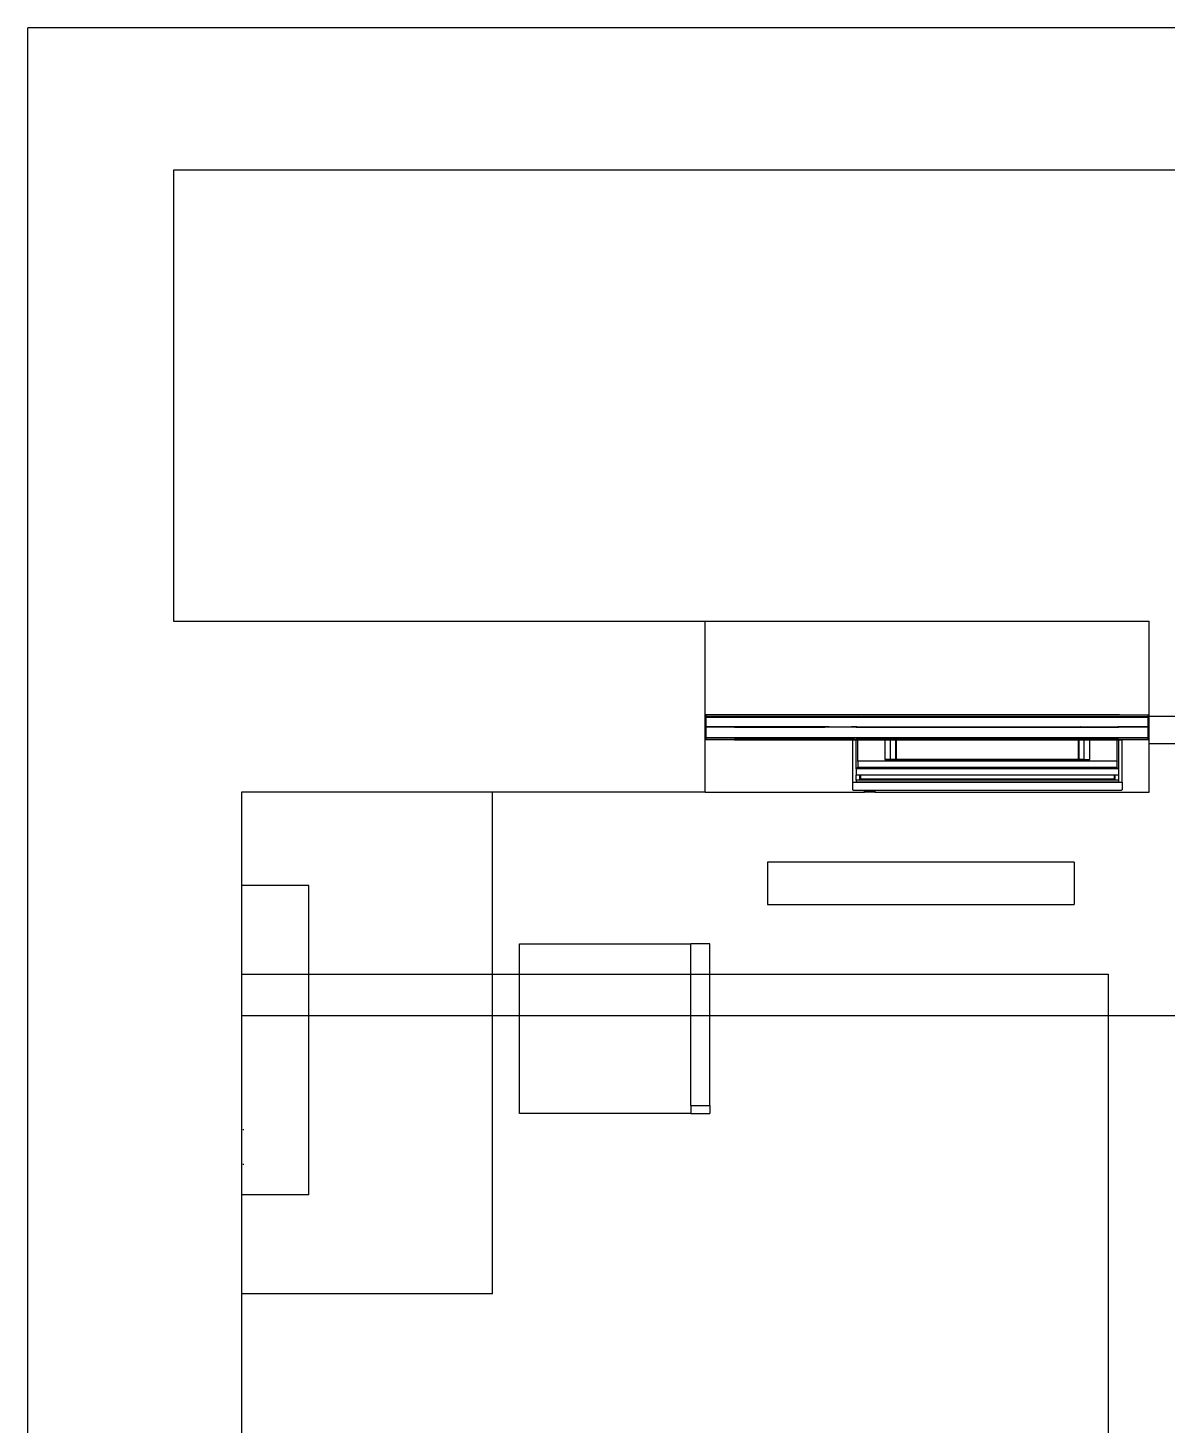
# Model space of a CAD drawing. Extents: x -4167 to 4036, y -7353 to 7975.
# Drawn here: x -4167 to -1442, y 4633 to 7975 of the extents above; entities that cross this region are included whole.
import ezdxf

# ---------------------------------------------------------------- set-up
doc = ezdxf.new("R2010")
doc.units = 0
doc.layers.get('0').update_dxf_attribs({"linetype": 'CONTINUOUS'})

msp = doc.modelspace()

# ---------------------------------------------------------------- linework, layer by layer
for p, q in [((-4166.7, 1202.6), (-4166.7, 7974.9)), ((4035.8, 7974.9), (-4166.7, 7974.9)), ((-3818.3, 7634.5), (-3818.3, 6556.5)), ((3738.7, 7634.5), (-3818.3, 7634.5)), ((-3818.3, 6556.5), (-2546.6, 6556.5)), ((-2546.6, 6556.5), (-1484.6, 6556.5)), ((-2546.6, 6332.5), (-2546.6, 6556.5)), ((-1484.6, 6332.5), (-1484.6, 6556.5)), ((-2546.6, 6331.1), (-2546.6, 6332.5)), ((-2475.8, 6332.5), (-2546.6, 6332.5)), ((-2544.1, 6331.1), (-2546.6, 6331.1)), ((-2546.6, 6328.1), (-2546.6, 6331.1)), ((-2544.1, 6328.1), (-2546.6, 6328.1)), ((-2546.6, 6326.7), (-2546.6, 6328.1)), ((-2546.6, 6326.7), (-2544.1, 6326.7)), ((-2546.6, 6303.7), (-2546.6, 6326.7)), ((-2544.1, 6328.1), (-2544.1, 6331.1)), ((-2469.6, 6331.1), (-2544.1, 6331.1)), ((-2544.1, 6328.1), (-1487.1, 6328.1)), ((-2544.1, 6326.7), (-1487.1, 6326.7)), ((-2544.1, 6303.7), (-2544.1, 6326.7)), ((-2475.8, 6332.5), (-2474.3, 6332.4)), ((-2260, 6332.5), (-2475.8, 6332.5)), ((-2474.3, 6332.4), (-2472.7, 6332.2)), ((-2472.7, 6332.2), (-2471.2, 6331.8)), ((-2471.2, 6331.8), (-2469.8, 6331.2)), ((-2469.8, 6331.2), (-2469.6, 6331.1)), ((-2266.2, 6331.1), (-2469.6, 6331.1)), ((-2266, 6331.2), (-2266.2, 6331.1)), ((-2181, 6331.1), (-2266.2, 6331.1)), ((-2264.6, 6331.8), (-2266, 6331.2)), ((-2263.1, 6332.2), (-2264.6, 6331.8)), ((-2261.5, 6332.4), (-2263.1, 6332.2)), ((-2260, 6332.5), (-2261.5, 6332.4)), ((-2187.2, 6332.5), (-2260, 6332.5)), ((-2185.6, 6332.4), (-2187.2, 6332.5)), ((-1555.4, 6332.5), (-2187.2, 6332.5)), ((-2185.6, 6332.4), (-2184.1, 6332.2)), ((-2184.1, 6332.2), (-2182.6, 6331.8)), ((-2182.6, 6331.8), (-2181.2, 6331.2)), ((-2181.2, 6331.2), (-2181, 6331.1)), ((-1561.6, 6331.1), (-2181, 6331.1)), ((-1561.4, 6331.2), (-1561.6, 6331.1)), ((-1487.1, 6331.1), (-1561.6, 6331.1)), ((-1560, 6331.8), (-1561.4, 6331.2)), ((-1558.5, 6332.2), (-1560, 6331.8)), ((-1556.9, 6332.4), (-1558.5, 6332.2)), ((-1555.4, 6332.5), (-1556.9, 6332.4)), ((-1555.4, 6332.5), (-1484.6, 6332.5)), ((-1487.1, 6328.1), (-1487.1, 6331.1)), ((-1484.6, 6331.1), (-1487.1, 6331.1)), ((-1484.6, 6328.1), (-1487.1, 6328.1)), ((-1487.1, 6303.7), (-1487.1, 6326.7)), ((-1487.1, 6326.7), (-1484.6, 6326.7)), ((-1484.6, 6331.1), (-1484.6, 6332.5)), ((-1484.6, 6328.1), (-1484.6, 6331.1)), ((-1484.6, 6327.9), (-1484.6, 6328.1)), ((-1484.6, 6326.7), (-1484.6, 6327.9)), ((-745.6, 6327.9), (-1484.6, 6327.9)), ((-1484.6, 6303.7), (-1484.6, 6326.7)), ((-2544.1, 6303.7), (-2546.6, 6303.7)), ((-2546.6, 6302.5), (-2546.6, 6303.7)), ((-2544.1, 6302.5), (-2546.6, 6302.5)), ((-2546.6, 6277.5), (-2546.6, 6302.5)), ((-2544.1, 6303.7), (-2542.9, 6303.7)), ((-2544.1, 6277.5), (-2544.1, 6302.5)), ((-2542.9, 6302.5), (-2544.1, 6302.5)), ((-2542.9, 6303.7), (-2542.9, 6303.5)), ((-2542.9, 6303.7), (-2485.4, 6303.7)), ((-2485.4, 6303.5), (-2542.9, 6303.5)), ((-2542.9, 6302.6), (-2542.9, 6302.5)), ((-2485.4, 6302.6), (-2542.9, 6302.6)), ((-2485.4, 6302.5), (-2542.9, 6302.5)), ((-2485.4, 6303.5), (-2485.4, 6303.7)), ((-2485.4, 6303.7), (-2484.5, 6303.7)), ((-2484.6, 6303.5), (-2485.4, 6303.5)), ((-2485.4, 6302.5), (-2485.4, 6302.6)), ((-2484.6, 6302.6), (-2485.4, 6302.6)), ((-2484.5, 6302.5), (-2485.4, 6302.5)), ((-2484.5, 6303.7), (-2484.6, 6303.5)), ((-2484.6, 6303.5), (-2484.6, 6302.9)), ((-2476.6, 6303.5), (-2484.6, 6303.5)), ((-2484.6, 6302.9), (-2484.6, 6302.6)), ((-2484.6, 6302.6), (-2484.5, 6302.5)), ((-2476.6, 6302.6), (-2484.6, 6302.6)), ((-2484.5, 6303.7), (-2476.6, 6303.7)), ((-2476.6, 6302.5), (-2484.5, 6302.5)), ((-2476.6, 6303.7), (-2476.6, 6303.5)), ((-2476.6, 6303.7), (-2260.4, 6303.7)), ((-2476.6, 6303.5), (-2476.6, 6302.6)), ((-2260.4, 6303.5), (-2476.6, 6303.5)), ((-2476.6, 6302.6), (-2476.6, 6302.5)), ((-2260.4, 6302.6), (-2476.6, 6302.6)), ((-2476.6, 6302.5), (-2260.4, 6302.5)), ((-2260.4, 6303.5), (-2260.4, 6303.7)), ((-2260.4, 6303.7), (-2251.3, 6303.7)), ((-2260.4, 6302.6), (-2260.4, 6303.5)), ((-2251.2, 6303.5), (-2260.4, 6303.5)), ((-2260.4, 6302.5), (-2260.4, 6302.6)), ((-2251.3, 6302.6), (-2260.4, 6302.6)), ((-2251.3, 6302.5), (-2260.4, 6302.5)), ((-2251.2, 6303.5), (-2251.3, 6303.7)), ((-2251.3, 6303.7), (-2250.5, 6303.7)), ((-2251.3, 6302.6), (-2251.2, 6302.9)), ((-2251.3, 6302.5), (-2251.3, 6302.6)), ((-2250.4, 6302.6), (-2251.3, 6302.6)), ((-2250.4, 6302.5), (-2251.3, 6302.5)), ((-2251.2, 6302.9), (-2251.2, 6303.5)), ((-2250.4, 6303.5), (-2251.2, 6303.5)), ((-2250.5, 6303.7), (-2250.4, 6303.5)), ((-2250.5, 6303.7), (-2196.7, 6303.7)), ((-2250.4, 6303.5), (-2196.7, 6303.5)), ((-2250.4, 6302.5), (-2250.4, 6302.6)), ((-2196.7, 6302.6), (-2250.4, 6302.6)), ((-2196.7, 6302.5), (-2250.4, 6302.5)), ((-2196.7, 6303.7), (-2196.7, 6303.5)), ((-2196.7, 6303.7), (-2195.9, 6303.7)), ((-2195.9, 6303.5), (-2196.7, 6303.5)), ((-2196.7, 6302.5), (-2196.7, 6302.6)), ((-2195.9, 6302.6), (-2196.7, 6302.6)), ((-2195.9, 6302.5), (-2196.7, 6302.5)), ((-2196, 6302.9), (-2195.9, 6303.5)), ((-2195.9, 6302.6), (-2196, 6302.9)), ((-2195.9, 6303.5), (-2195.9, 6303.7)), ((-2195.9, 6303.7), (-2184.1, 6303.7)), ((-2184.4, 6303.5), (-2195.9, 6303.5)), ((-2195.9, 6302.5), (-2195.9, 6302.6)), ((-2185.5, 6302.6), (-2195.9, 6302.6)), ((-2185.5, 6302.5), (-2195.9, 6302.5)), ((-2184.4, 6303.5), (-2185.5, 6302.7)), ((-2185.5, 6302.6), (-2185.5, 6302.7)), ((-2185.5, 6302.5), (-2185.5, 6302.6)), ((-2185.5, 6302.6), (-2181.7, 6302.6)), ((-2185.5, 6302.5), (-2181.7, 6302.5)), ((-2184.1, 6303.7), (-2184.4, 6303.5)), ((-2184.4, 6303.5), (-2181.7, 6303.5)), ((-2184.1, 6303.7), (-2181.7, 6303.7)), ((-2181.7, 6303.5), (-2181.7, 6303.7)), ((-2181.7, 6303.7), (-2116.9, 6303.7)), ((-2181.7, 6302.6), (-2181.7, 6303.5)), ((-2181.7, 6303.5), (-2116.9, 6303.5)), ((-2181.7, 6302.5), (-2181.7, 6302.6)), ((-2181.7, 6302.6), (-2116.9, 6302.6)), ((-2181.7, 6302.5), (-2116.9, 6302.5)), ((-2116.9, 6303.7), (-2116.9, 6303.5)), ((-2116.9, 6303.7), (-2104, 6303.7)), ((-2116.9, 6303.5), (-2116.9, 6302.6)), ((-2116.9, 6303.5), (-2104, 6303.5)), ((-2116.9, 6302.6), (-2116.9, 6302.5)), ((-2116.9, 6302.6), (-2104, 6302.6)), ((-2116.9, 6302.5), (-2104, 6302.5)), ((-2104, 6303.7), (-2104, 6303.5)), ((-2104, 6303.7), (-2095.2, 6303.7)), ((-2104, 6303.5), (-2104, 6302.6)), ((-2104, 6303.5), (-2095.1, 6303.5)), ((-2104, 6302.6), (-2104, 6302.5)), ((-2104, 6302.6), (-2094.4, 6302.6)), ((-2104, 6302.5), (-2094.3, 6302.5)), ((-2095.2, 6303.7), (-2095.1, 6303.5)), ((-2095.2, 6303.7), (-1648.6, 6303.7)), ((-2095.1, 6303.5), (-2094.5, 6302.7)), ((-2095.1, 6303.5), (-1648.8, 6303.5)), ((-2094.5, 6302.7), (-2094.4, 6302.6)), ((-1649.3, 6302.7), (-2094.5, 6302.7)), ((-2094.4, 6302.6), (-2094.3, 6302.5)), ((-2094.4, 6302.6), (-1649.5, 6302.6)), ((-2094.3, 6302.5), (-1649.5, 6302.5)), ((-1649.3, 6302.7), (-1649.5, 6302.6)), ((-1649.5, 6302.6), (-1649.5, 6302.5)), ((-1649.5, 6302.6), (-1639.9, 6302.6)), ((-1649.5, 6302.5), (-1639.9, 6302.5)), ((-1648.8, 6303.5), (-1649.3, 6302.7)), ((-1648.6, 6303.7), (-1648.8, 6303.5)), ((-1648.8, 6303.5), (-1639.9, 6303.5)), ((-1648.6, 6303.7), (-1639.9, 6303.7)), ((-1639.9, 6303.5), (-1639.9, 6303.7)), ((-1639.9, 6303.7), (-1627, 6303.7)), ((-1639.9, 6302.6), (-1639.9, 6303.5)), ((-1639.9, 6303.5), (-1627, 6303.5)), ((-1639.9, 6302.5), (-1639.9, 6302.6)), ((-1639.9, 6302.6), (-1627, 6302.6)), ((-1639.9, 6302.5), (-1627, 6302.5)), ((-1627, 6303.5), (-1627, 6303.7)), ((-1627, 6303.7), (-1562.1, 6303.7)), ((-1627, 6302.6), (-1627, 6303.5)), ((-1627, 6303.5), (-1562.1, 6303.5)), ((-1627, 6302.5), (-1627, 6302.6)), ((-1627, 6302.6), (-1562.1, 6302.6)), ((-1627, 6302.5), (-1562.1, 6302.5)), ((-1562.1, 6303.7), (-1562.1, 6303.5)), ((-1562.1, 6303.7), (-1559.7, 6303.7)), ((-1562.1, 6303.5), (-1562.1, 6302.6)), ((-1562.1, 6303.5), (-1559.4, 6303.5)), ((-1562.1, 6302.6), (-1562.1, 6302.5)), ((-1562.1, 6302.6), (-1558.4, 6302.6)), ((-1562.1, 6302.5), (-1558.4, 6302.5)), ((-1559.7, 6303.7), (-1559.4, 6303.5)), ((-1559.7, 6303.7), (-1546.7, 6303.7)), ((-1546.6, 6303.5), (-1559.4, 6303.5)), ((-1559.4, 6303.5), (-1558.4, 6302.7)), ((-1558.4, 6302.7), (-1558.4, 6302.6)), ((-1546.6, 6302.6), (-1558.4, 6302.6)), ((-1558.4, 6302.6), (-1558.4, 6302.5)), ((-1546.7, 6302.5), (-1558.4, 6302.5)), ((-1546.7, 6303.7), (-1546.6, 6303.5)), ((-1546.7, 6303.7), (-1545.8, 6303.7)), ((-1546.6, 6302.6), (-1546.7, 6302.5)), ((-1545.8, 6302.5), (-1546.7, 6302.5)), ((-1545.8, 6303.5), (-1546.6, 6303.5)), ((-1546.6, 6303.5), (-1546.6, 6302.9)), ((-1546.6, 6302.9), (-1546.6, 6302.6)), ((-1545.8, 6302.6), (-1546.6, 6302.6)), ((-1545.8, 6303.5), (-1545.8, 6303.7)), ((-1545.8, 6303.7), (-1488.3, 6303.7)), ((-1488.3, 6303.5), (-1545.8, 6303.5)), ((-1545.8, 6302.5), (-1545.8, 6302.6)), ((-1488.3, 6302.6), (-1545.8, 6302.6)), ((-1488.3, 6302.5), (-1545.8, 6302.5)), ((-1488.3, 6303.7), (-1488.3, 6303.5)), ((-1488.3, 6303.7), (-1487.1, 6303.7)), ((-1488.3, 6302.6), (-1488.3, 6302.5)), ((-1487.1, 6302.5), (-1488.3, 6302.5)), ((-1484.6, 6303.7), (-1487.1, 6303.7)), ((-1487.1, 6277.5), (-1487.1, 6302.5)), ((-1484.6, 6302.5), (-1487.1, 6302.5)), ((-1484.6, 6302.5), (-1484.6, 6303.7)), ((-1484.6, 6277.5), (-1484.6, 6302.5)), ((-2546.6, 6276.5), (-2546.6, 6277.5)), ((-2544.1, 6277.5), (-2546.6, 6277.5)), ((-2546.6, 6276.5), (-2544.1, 6276.5)), ((-2546.6, 6273.5), (-2546.6, 6276.5)), ((-2546.6, 6272.5), (-2546.6, 6273.5)), ((-2544.1, 6273.5), (-2546.6, 6273.5)), ((-2476.6, 6272.5), (-2546.6, 6272.5)), ((-2546.6, 6147.5), (-2546.6, 6272.5)), ((-2544.1, 6277.5), (-2542.9, 6277.5)), ((-2544.1, 6273.5), (-2544.1, 6276.5)), ((-2476.6, 6276.5), (-2544.1, 6276.5)), ((-2544.1, 6273.5), (-2476.6, 6273.5)), ((-2542.9, 6277.5), (-2542.9, 6277.1)), ((-2542.9, 6277.5), (-2483.3, 6277.5)), ((-2483.8, 6277.1), (-2542.9, 6277.1)), ((-2483.8, 6277.1), (-2483.3, 6277.5)), ((-2476.6, 6277.1), (-2483.8, 6277.1)), ((-2483.3, 6277.5), (-2480.4, 6277.5)), ((-2480.4, 6277.5), (-2480.4, 6277.3)), ((-2480.4, 6277.5), (-2476.4, 6277.5)), ((-2480.4, 6277.3), (-2476.6, 6277.3)), ((-2476.4, 6277.5), (-2476.6, 6277.3)), ((-2476.6, 6277.3), (-2476.6, 6277.1)), ((-2476.6, 6277.3), (-2474.9, 6277.3)), ((-2476.6, 6277.1), (-2476.6, 6276.5)), ((-2475.1, 6277.1), (-2476.6, 6277.1)), ((-2476.6, 6276.5), (-2475.8, 6276.5)), ((-2476.6, 6273.5), (-2476.6, 6272.5)), ((-2476.6, 6273.5), (-2475.4, 6273.5)), ((-2476.6, 6272.5), (-2475.2, 6272.5)), ((-2476.4, 6277.5), (-2474.6, 6277.5)), ((-2475.8, 6276.7), (-2475.1, 6277.1)), ((-2475.8, 6276.5), (-2475.8, 6276.7)), ((-2475.8, 6276.7), (-2466.7, 6276.7)), ((-2475.8, 6276.5), (-2466.8, 6276.5)), ((-2475.2, 6273.2), (-2475.4, 6273.5)), ((-2475.4, 6273.5), (-2472.5, 6273.5)), ((-2473.8, 6273.3), (-2475.2, 6273.2)), ((-2475.2, 6273.2), (-2470.8, 6273.2)), ((-2475.2, 6272.5), (-2473.7, 6272.6)), ((-2475.2, 6272.5), (-2259.4, 6272.5)), ((-2475.1, 6277.1), (-2474.9, 6277.3)), ((-2466.3, 6277.1), (-2475.1, 6277.1)), ((-2474.9, 6277.3), (-2474.6, 6277.5)), ((-2474.9, 6277.3), (-2466.1, 6277.3)), ((-2474.6, 6277.5), (-2466, 6277.5)), ((-2472.5, 6273.5), (-2473.8, 6273.3)), ((-2473.7, 6272.6), (-2472.2, 6272.8)), ((-2472.3, 6273.5), (-2472.5, 6273.5)), ((-2472.3, 6273.5), (-2470, 6273.5)), ((-2472.2, 6272.8), (-2470.8, 6273.2)), ((-2470.8, 6273.2), (-2470, 6273.5)), ((-2470.8, 6273.2), (-2263.7, 6273.2)), ((-2470, 6273.5), (-2264.5, 6273.5)), ((-2466.7, 6276.7), (-2466.8, 6276.5)), ((-2466.8, 6276.5), (-2465.8, 6276.5)), ((-2466.3, 6277.1), (-2466.7, 6276.7)), ((-2466.7, 6276.7), (-2465.7, 6276.7)), ((-2466.1, 6277.3), (-2466.3, 6277.1)), ((-2465.3, 6277.1), (-2466.3, 6277.1)), ((-2466, 6277.5), (-2466.1, 6277.4)), ((-2466.1, 6277.3), (-2466.1, 6277.4)), ((-2466.1, 6277.4), (-2465.2, 6277.3)), ((-2466, 6277.5), (-2465.1, 6277.5)), ((-2465.8, 6276.5), (-2465.7, 6276.7)), ((-2465.8, 6276.5), (-2268.8, 6276.5)), ((-2465.7, 6276.7), (-2465.4, 6277)), ((-2465.7, 6276.7), (-2268.9, 6276.7)), ((-2465.4, 6277), (-2465.3, 6277.1)), ((-2465.3, 6277.1), (-2465.2, 6277.3)), ((-2269.3, 6277.1), (-2465.3, 6277.1)), ((-2465.2, 6277.3), (-2465.1, 6277.5)), ((-2465.2, 6277.3), (-2269.4, 6277.3)), ((-2465.1, 6277.5), (-2269.5, 6277.5)), ((-2269.4, 6277.3), (-2269.5, 6277.5)), ((-2269.5, 6277.5), (-2268.5, 6277.5)), ((-2269.4, 6277.3), (-2268.5, 6277.4)), ((-2269.3, 6277.1), (-2269.4, 6277.3)), ((-2269.2, 6277), (-2269.3, 6277.1)), ((-2268.3, 6277.1), (-2269.3, 6277.1)), ((-2268.9, 6276.7), (-2269.2, 6277)), ((-2268.8, 6276.5), (-2268.9, 6276.7)), ((-2268.9, 6276.7), (-2267.9, 6276.7)), ((-2268.8, 6276.5), (-2267.7, 6276.5)), ((-2268.5, 6277.5), (-2268.5, 6277.4)), ((-2268.5, 6277.5), (-2259.9, 6277.5)), ((-2268.5, 6277.4), (-2268.4, 6277.3)), ((-2268.4, 6277.3), (-2268.3, 6277.1)), ((-2268.4, 6277.3), (-2259.7, 6277.3)), ((-2268.3, 6277.1), (-2267.9, 6276.7)), ((-2259.4, 6277.1), (-2268.3, 6277.1)), ((-2267.9, 6276.7), (-2267.7, 6276.5)), ((-2267.9, 6276.7), (-2258.8, 6276.7)), ((-2267.7, 6276.5), (-2258.8, 6276.5)), ((-2263.7, 6273.2), (-2264.5, 6273.5)), ((-2264.5, 6273.5), (-2262.2, 6273.5)), ((-2262.3, 6272.8), (-2263.7, 6273.2)), ((-2263.7, 6273.2), (-2259.4, 6273.2)), ((-2260.9, 6272.6), (-2262.3, 6272.8)), ((-2262.2, 6273.5), (-2262.1, 6273.5)), ((-2262.1, 6273.5), (-2260.8, 6273.3)), ((-2262.1, 6273.5), (-2259.1, 6273.5)), ((-2259.4, 6272.5), (-2260.9, 6272.6)), ((-2260.8, 6273.3), (-2259.4, 6273.2)), ((-2259.7, 6277.3), (-2259.9, 6277.5)), ((-2259.9, 6277.5), (-2258.1, 6277.5)), ((-2259.4, 6277.1), (-2259.7, 6277.3)), ((-2259.7, 6277.3), (-2257.9, 6277.3)), ((-2258.8, 6276.7), (-2259.4, 6277.1)), ((-2257.9, 6277.1), (-2259.4, 6277.1)), ((-2259.4, 6273.2), (-2259.1, 6273.5)), ((-2259.4, 6272.5), (-2257.9, 6272.5)), ((-2259.1, 6273.5), (-2257.9, 6273.5)), ((-2258.8, 6276.5), (-2258.8, 6276.7)), ((-2258.8, 6276.5), (-2257.9, 6276.5)), ((-2258.1, 6277.5), (-2257.9, 6277.3)), ((-2258.1, 6277.5), (-2255.4, 6277.5)), ((-2257.9, 6277.3), (-2255.4, 6277.3)), ((-2257.9, 6277.3), (-2257.9, 6277.1)), ((-2257.9, 6277.1), (-2257.9, 6276.5)), ((-2252, 6277.1), (-2257.9, 6277.1)), ((-2189.2, 6276.5), (-2257.9, 6276.5)), ((-2257.9, 6273.5), (-2257.9, 6272.5)), ((-2189.2, 6273.5), (-2257.9, 6273.5)), ((-2257.9, 6272.5), (-2189.2, 6272.5)), ((-2255.4, 6277.3), (-2255.4, 6277.5)), ((-2255.4, 6277.5), (-2252.5, 6277.5)), ((-2252.5, 6277.3), (-2255.4, 6277.3)), ((-2252.5, 6277.5), (-2252.5, 6277.3)), ((-2252.3, 6277.3), (-2252.5, 6277.5)), ((-2252.5, 6277.5), (-2194.6, 6277.5)), ((-2252.5, 6277.3), (-2252.3, 6277.3)), ((-2252, 6277.1), (-2252.3, 6277.3)), ((-2252.3, 6277.3), (-2194.8, 6277.3)), ((-2252, 6277.1), (-2195.1, 6277.1)), ((-2195.1, 6277.1), (-2194.8, 6277.3)), ((-2189.2, 6277.1), (-2195.1, 6277.1)), ((-2194.8, 6277.3), (-2194.6, 6277.5)), ((-2191.7, 6277.3), (-2194.8, 6277.3)), ((-2194.6, 6277.5), (-2191.7, 6277.5)), ((-2185.5, 6271.5), (-2194.3, 6271.5)), ((-2194.3, 6271.5), (-2194.3, 6170.7)), ((-2191.7, 6277.3), (-2191.7, 6277.5)), ((-2191.7, 6277.5), (-2185.5, 6277.5)), ((-2189.2, 6277.3), (-2191.7, 6277.3)), ((-2189.2, 6277.1), (-2189.2, 6277.3)), ((-2185.5, 6277.3), (-2189.2, 6277.3)), ((-2189.2, 6276.5), (-2189.2, 6277.1)), ((-2185.5, 6277.1), (-2189.2, 6277.1)), ((-2185.5, 6276.5), (-2189.2, 6276.5)), ((-2189.2, 6272.5), (-2189.2, 6273.5)), ((-2189.2, 6273.5), (-2185.5, 6273.5)), ((-2185.5, 6272.5), (-2189.2, 6272.5)), ((-2185.5, 6277.3), (-2185.5, 6277.5)), ((-2185.5, 6277.5), (-2181.7, 6277.5)), ((-2185.5, 6277.1), (-2185.5, 6277.3)), ((-2185.5, 6277.3), (-2181.7, 6277.3)), ((-2185.5, 6276.5), (-2185.5, 6277.1)), ((-2185.5, 6277.1), (-2181.7, 6277.1)), ((-2185.5, 6276.5), (-2181.7, 6276.5)), ((-2185.5, 6273.5), (-2185.5, 6272.5)), ((-2185.5, 6273.5), (-2181.7, 6273.5)), ((-2185.5, 6272.5), (-2185.5, 6271.5)), ((-2185.5, 6272.5), (-2181.7, 6272.5)), ((-2185.5, 6203.1), (-2185.5, 6271.5)), ((-2181.7, 6277.3), (-2181.7, 6277.5)), ((-2181.7, 6277.5), (-2116.9, 6277.5)), ((-2181.7, 6277.1), (-2181.7, 6277.3)), ((-2181.7, 6277.3), (-2116.9, 6277.3)), ((-2181.7, 6276.5), (-2181.7, 6277.1)), ((-2181.7, 6277.1), (-2116.9, 6277.1)), ((-2181.7, 6276.5), (-2116.9, 6276.5)), ((-2181.7, 6272.5), (-2181.7, 6273.5)), ((-2181.7, 6273.5), (-2116.9, 6273.5)), ((-2181.7, 6221.3), (-2181.7, 6272.5)), ((-2181.7, 6272.5), (-2116.9, 6272.5)), ((-2116.9, 6277.5), (-2116.9, 6277.3)), ((-2116.9, 6277.5), (-2104, 6277.5)), ((-2116.9, 6277.3), (-2116.9, 6277.1)), ((-2116.9, 6277.3), (-2104, 6277.3)), ((-2116.9, 6277.1), (-2116.9, 6276.5)), ((-2116.9, 6277.1), (-2104, 6277.1)), ((-2116.9, 6276.5), (-2104, 6276.5)), ((-2116.9, 6273.5), (-2116.9, 6272.5)), ((-2116.9, 6273.5), (-2104, 6273.5)), ((-2116.9, 6272.5), (-2116.9, 6225.3)), ((-2116.9, 6272.5), (-2104, 6272.5)), ((-2104, 6277.5), (-2104, 6277.3)), ((-2104, 6277.5), (-2091.1, 6277.5)), ((-2104, 6277.3), (-2104, 6277.1)), ((-2104, 6277.3), (-2091.1, 6277.3)), ((-2104, 6277.1), (-2104, 6276.5)), ((-2104, 6277.1), (-2091.1, 6277.1)), ((-2104, 6276.5), (-2091.1, 6276.5)), ((-2104, 6273.5), (-2104, 6272.5)), ((-2104, 6273.5), (-2091.1, 6273.5)), ((-2104, 6272.5), (-2104, 6226.1)), ((-2104, 6272.5), (-2091.1, 6272.5)), ((-2091.1, 6277.3), (-2091.1, 6277.5)), ((-2091.1, 6277.5), (-2089.8, 6277.5)), ((-2091.1, 6277.1), (-2091.1, 6277.3)), ((-2091.1, 6277.3), (-2089.8, 6277.3)), ((-2091.1, 6276.5), (-2091.1, 6277.1)), ((-2091.1, 6277.1), (-2089.8, 6277.1)), ((-2091.1, 6276.5), (-2089.8, 6276.5)), ((-2091.1, 6272.5), (-2091.1, 6273.5)), ((-2091.1, 6273.5), (-2089.8, 6273.5)), ((-2091.1, 6226.1), (-2091.1, 6272.5)), ((-2091.1, 6272.5), (-2089.8, 6272.5)), ((-2089.8, 6277.5), (-2089.8, 6277.3)), ((-2089.8, 6277.5), (-1654, 6277.5)), ((-2089.8, 6277.3), (-2089.8, 6277.1)), ((-2089.8, 6277.3), (-1654, 6277.3)), ((-2089.8, 6277.1), (-2089.8, 6276.5)), ((-2089.8, 6277.1), (-1654, 6277.1)), ((-2089.8, 6276.5), (-1654, 6276.5)), ((-2089.8, 6273.5), (-2089.8, 6272.5)), ((-2089.8, 6273.5), (-1654, 6273.5)), ((-2089.8, 6272.5), (-2089.8, 6226.1)), ((-2089.8, 6272.5), (-1654, 6272.5)), ((-1654, 6277.3), (-1654, 6277.5)), ((-1654, 6277.5), (-1652.8, 6277.5)), ((-1654, 6277.1), (-1654, 6277.3)), ((-1654, 6277.3), (-1652.8, 6277.3)), ((-1654, 6276.5), (-1654, 6277.1)), ((-1654, 6277.1), (-1652.8, 6277.1)), ((-1654, 6276.5), (-1652.8, 6276.5)), ((-1654, 6272.5), (-1654, 6273.5)), ((-1654, 6273.5), (-1652.8, 6273.5)), ((-1654, 6226.1), (-1654, 6272.5)), ((-1654, 6272.5), (-1652.8, 6272.5)), ((-1652.8, 6277.5), (-1652.8, 6277.3)), ((-1652.8, 6277.5), (-1639.9, 6277.5)), ((-1652.8, 6277.3), (-1652.8, 6277.1)), ((-1652.8, 6277.3), (-1639.9, 6277.3)), ((-1652.8, 6277.1), (-1652.8, 6276.5)), ((-1652.8, 6277.1), (-1639.9, 6277.1)), ((-1652.8, 6276.5), (-1639.9, 6276.5)), ((-1652.8, 6273.5), (-1652.8, 6272.5)), ((-1652.8, 6273.5), (-1639.9, 6273.5)), ((-1652.8, 6272.5), (-1652.8, 6226.1)), ((-1652.8, 6272.5), (-1639.9, 6272.5)), ((-1639.9, 6277.3), (-1639.9, 6277.5)), ((-1639.9, 6277.5), (-1627, 6277.5)), ((-1639.9, 6277.1), (-1639.9, 6277.3)), ((-1639.9, 6277.3), (-1627, 6277.3)), ((-1639.9, 6276.5), (-1639.9, 6277.1)), ((-1639.9, 6277.1), (-1627, 6277.1)), ((-1639.9, 6276.5), (-1627, 6276.5)), ((-1639.9, 6272.5), (-1639.9, 6273.5)), ((-1639.9, 6273.5), (-1627, 6273.5)), ((-1639.9, 6226.1), (-1639.9, 6272.5)), ((-1639.9, 6272.5), (-1627, 6272.5)), ((-1627, 6277.3), (-1627, 6277.5)), ((-1627, 6277.5), (-1562.1, 6277.5)), ((-1627, 6277.1), (-1627, 6277.3)), ((-1627, 6277.3), (-1562.1, 6277.3)), ((-1627, 6276.5), (-1627, 6277.1)), ((-1627, 6277.1), (-1562.1, 6277.1)), ((-1627, 6276.5), (-1562.1, 6276.5)), ((-1627, 6272.5), (-1627, 6273.5)), ((-1627, 6273.5), (-1562.1, 6273.5)), ((-1627, 6225.3), (-1627, 6272.5)), ((-1627, 6272.5), (-1562.1, 6272.5)), ((-1562.1, 6277.5), (-1562.1, 6277.3)), ((-1562.1, 6277.5), (-1558.4, 6277.5)), ((-1562.1, 6277.3), (-1562.1, 6277.1)), ((-1562.1, 6277.3), (-1558.4, 6277.3)), ((-1562.1, 6277.1), (-1562.1, 6276.5)), ((-1562.1, 6277.1), (-1558.4, 6277.1)), ((-1562.1, 6276.5), (-1558.4, 6276.5)), ((-1562.1, 6273.5), (-1562.1, 6272.5)), ((-1562.1, 6273.5), (-1558.4, 6273.5)), ((-1562.1, 6272.5), (-1562.1, 6221.3)), ((-1562.1, 6272.5), (-1558.4, 6272.5)), ((-1558.4, 6277.5), (-1558.4, 6277.3)), ((-1558.4, 6277.5), (-1550.8, 6277.5)), ((-1554.6, 6277.3), (-1558.4, 6277.3)), ((-1558.4, 6277.3), (-1558.4, 6277.1)), ((-1554.6, 6277.1), (-1558.4, 6277.1)), ((-1558.4, 6277.1), (-1558.4, 6276.5)), ((-1554.6, 6276.5), (-1558.4, 6276.5)), ((-1558.4, 6273.5), (-1558.4, 6272.5)), ((-1558.4, 6273.5), (-1554.6, 6273.5)), ((-1554.6, 6272.5), (-1558.4, 6272.5)), ((-1558.4, 6272.5), (-1558.4, 6271.5)), ((-1549.6, 6271.5), (-1558.4, 6271.5)), ((-1558.4, 6271.5), (-1558.4, 6203.1)), ((-1554.6, 6277.3), (-1554.6, 6277.1)), ((-1550.8, 6277.3), (-1554.6, 6277.3)), ((-1547.4, 6277.1), (-1554.6, 6277.1)), ((-1554.6, 6277.1), (-1554.6, 6276.5)), ((-1487.1, 6276.5), (-1554.6, 6276.5)), ((-1554.6, 6273.5), (-1554.6, 6272.5)), ((-1554.6, 6273.5), (-1487.1, 6273.5)), ((-1484.6, 6272.5), (-1554.6, 6272.5)), ((-1550.8, 6277.5), (-1550.8, 6277.3)), ((-1550.8, 6277.5), (-1547.9, 6277.5)), ((-1549.6, 6170.7), (-1549.6, 6271.5)), ((-1547.4, 6277.1), (-1547.9, 6277.5)), ((-1547.9, 6277.5), (-1488.3, 6277.5)), ((-1488.3, 6277.1), (-1547.4, 6277.1)), ((-1488.3, 6277.5), (-1488.3, 6277.1)), ((-1488.3, 6277.5), (-1487.1, 6277.5)), ((-1484.6, 6277.5), (-1487.1, 6277.5)), ((-1487.1, 6273.5), (-1487.1, 6276.5)), ((-1484.6, 6276.5), (-1487.1, 6276.5)), ((-1484.6, 6273.5), (-1487.1, 6273.5)), ((-1484.6, 6276.5), (-1484.6, 6277.5)), ((-1484.6, 6273.5), (-1484.6, 6276.5)), ((-1484.6, 6272.5), (-1484.6, 6273.5)), ((-1484.6, 6262.9), (-1484.6, 6272.5)), ((-1484.6, 6147.5), (-1484.6, 6262.9)), ((-746, 6262.9), (-1484.6, 6262.9)), ((-2184.3, 6221.1), (-2184.1, 6221.1)), ((-2184.1, 6221.1), (-2184.3, 6221.1)), ((-2181.7, 6221.3), (-2181.7, 6206.4)), ((-1562.1, 6221.3), (-2181.7, 6221.3)), ((-2104, 6226.1), (-2116.9, 6225.3)), ((-2116.9, 6225.3), (-2103.3, 6225.3)), ((-2104, 6226.1), (-2103.3, 6225.3)), ((-2104, 6226.1), (-2091.1, 6226.1)), ((-2103.3, 6225.3), (-2091.1, 6225.3)), ((-2091.1, 6225.3), (-2091.1, 6226.1)), ((-2091.1, 6226.1), (-2089.8, 6226.1)), ((-2091.1, 6225.3), (-2089.8, 6225.3)), ((-2089.8, 6226.1), (-2089.8, 6225.3)), ((-2089.8, 6226.1), (-1654, 6226.1)), ((-2089.8, 6225.3), (-1654, 6225.3)), ((-1654, 6225.3), (-1654, 6226.1)), ((-1654, 6226.1), (-1652.8, 6226.1)), ((-1654, 6225.3), (-1652.8, 6225.3)), ((-1652.8, 6226.1), (-1652.8, 6225.3)), ((-1652.8, 6226.1), (-1639.9, 6226.1)), ((-1652.8, 6225.3), (-1640.5, 6225.3)), ((-1639.9, 6226.1), (-1640.5, 6225.3)), ((-1640.5, 6225.3), (-1627, 6225.3)), ((-1639.9, 6226.1), (-1627, 6225.3)), ((-1562.1, 6221.3), (-1562.1, 6206.4)), ((-1559.7, 6221.1), (-1559.6, 6221.1)), ((-2181.7, 6206.4), (-2185.5, 6203.1)), ((-1558.4, 6203.1), (-2185.5, 6203.1)), ((-2185.5, 6203.1), (-2185.5, 6188.2)), ((-2185.5, 6176.2), (-2185.5, 6188.2)), ((-2176.7, 6188.2), (-2185.5, 6188.2)), ((-1562.1, 6206.4), (-2181.7, 6206.4)), ((-2176.7, 6176.8), (-2176.7, 6188.2)), ((-2175.9, 6188.2), (-2176.7, 6188.2)), ((-2175.9, 6188.2), (-2175.5, 6187.9)), ((-2175.5, 6188.2), (-2175.9, 6188.2)), ((-2175.5, 6187.9), (-2175.5, 6188.2)), ((-2165.7, 6188.2), (-2175.5, 6188.2)), ((-2175.5, 6187.9), (-2175.5, 6177.9)), ((-2165.7, 6187.9), (-2175.5, 6187.9)), ((-2165.7, 6188.2), (-2165.7, 6187.9)), ((-2141.1, 6188.2), (-2165.7, 6188.2)), ((-2141.1, 6187.9), (-2165.7, 6187.9)), ((-2141.1, 6188.2), (-2141.1, 6187.9)), ((-2128.6, 6188.2), (-2141.1, 6188.2)), ((-2128.6, 6187.9), (-2141.1, 6187.9)), ((-2128.6, 6187.9), (-2128.6, 6188.2)), ((-2122.9, 6188.2), (-2128.6, 6188.2)), ((-2122.9, 6187.9), (-2128.6, 6187.9)), ((-2122.9, 6188.2), (-2122.9, 6187.9)), ((-2121.7, 6188.2), (-2122.9, 6188.2)), ((-2121.7, 6187.9), (-2122.9, 6187.9)), ((-2121.7, 6187.9), (-2121.7, 6188.2)), ((-2121.4, 6188.2), (-2121.7, 6188.2)), ((-2121.4, 6187.9), (-2121.7, 6187.9)), ((-2121.4, 6187.9), (-2121.4, 6188.2)), ((-2119.1, 6188.2), (-2121.4, 6188.2)), ((-2119.1, 6187.9), (-2121.4, 6187.9)), ((-2119.1, 6187.9), (-2119.1, 6188.2)), ((-2116.9, 6188.2), (-2119.1, 6188.2)), ((-2116.9, 6187.9), (-2119.1, 6187.9)), ((-2116.9, 6188.2), (-2116.9, 6187.9)), ((-2115.8, 6188.2), (-2116.9, 6188.2)), ((-2115.8, 6187.9), (-2116.9, 6187.9)), ((-2115.8, 6187.9), (-2115.8, 6188.2)), ((-2115.6, 6188.2), (-2115.8, 6188.2)), ((-2115.6, 6187.9), (-2115.8, 6187.9)), ((-2115.6, 6188.1), (-2115.6, 6188.2)), ((-2104, 6188.2), (-2115.6, 6188.2)), ((-2115.6, 6187.9), (-2115.6, 6188.1)), ((-2104, 6188.1), (-2115.6, 6188.1)), ((-2104, 6187.9), (-2115.6, 6187.9)), ((-2104, 6188.2), (-2104, 6188.1)), ((-2091.1, 6188.2), (-2104, 6188.2)), ((-2104, 6188.1), (-2104, 6187.9)), ((-2091.1, 6188.1), (-2104, 6188.1)), ((-2091.1, 6187.9), (-2104, 6187.9)), ((-2091.1, 6188.2), (-2091.1, 6188.1)), ((-2089.8, 6188.2), (-2091.1, 6188.2)), ((-2091.1, 6188.1), (-2091.1, 6187.9)), ((-2089.8, 6188.1), (-2091.1, 6188.1)), ((-2089.8, 6187.9), (-2091.1, 6187.9)), ((-2089.8, 6188.2), (-2089.8, 6188.1)), ((-1654, 6188.2), (-2089.8, 6188.2)), ((-2089.8, 6188.1), (-2089.8, 6187.9)), ((-1654, 6188.1), (-2089.8, 6188.1)), ((-1654, 6187.9), (-2089.8, 6187.9)), ((-1654, 6188.1), (-1654, 6188.2)), ((-1652.8, 6188.2), (-1654, 6188.2)), ((-1654, 6187.9), (-1654, 6188.1)), ((-1652.8, 6188.1), (-1654, 6188.1)), ((-1652.8, 6187.9), (-1654, 6187.9)), ((-1652.8, 6188.1), (-1652.8, 6188.2)), ((-1639.9, 6188.2), (-1652.8, 6188.2)), ((-1652.8, 6187.9), (-1652.8, 6188.1)), ((-1639.9, 6188.1), (-1652.8, 6188.1)), ((-1639.9, 6187.9), (-1652.8, 6187.9)), ((-1639.9, 6188.1), (-1639.9, 6188.2)), ((-1628.3, 6188.2), (-1639.9, 6188.2)), ((-1639.9, 6187.9), (-1639.9, 6188.1)), ((-1628.3, 6188.1), (-1639.9, 6188.1)), ((-1628.3, 6187.9), (-1639.9, 6187.9)), ((-1628.3, 6188.2), (-1628.3, 6188.1)), ((-1628, 6188.2), (-1628.3, 6188.2)), ((-1628.3, 6187.9), (-1628.3, 6188.1)), ((-1628, 6187.9), (-1628.3, 6187.9)), ((-1628, 6188.2), (-1628, 6187.9)), ((-1627, 6188.2), (-1628, 6188.2)), ((-1627, 6187.9), (-1628, 6187.9)), ((-1627, 6187.9), (-1627, 6188.2)), ((-1624.7, 6188.2), (-1627, 6188.2)), ((-1624.7, 6187.9), (-1627, 6187.9)), ((-1624.7, 6188.2), (-1624.7, 6187.9)), ((-1622.4, 6188.2), (-1624.7, 6188.2)), ((-1622.4, 6187.9), (-1624.7, 6187.9)), ((-1622.4, 6188.2), (-1622.4, 6187.9)), ((-1622.1, 6188.2), (-1622.4, 6188.2)), ((-1622.1, 6187.9), (-1622.4, 6187.9)), ((-1622.1, 6188.2), (-1622.1, 6187.9)), ((-1620.9, 6188.2), (-1622.1, 6188.2)), ((-1620.9, 6187.9), (-1622.1, 6187.9)), ((-1620.9, 6187.9), (-1620.9, 6188.2)), ((-1615.3, 6188.2), (-1620.9, 6188.2)), ((-1615.3, 6187.9), (-1620.9, 6187.9)), ((-1615.3, 6187.9), (-1615.3, 6188.2)), ((-1568.4, 6188.2), (-1615.3, 6188.2)), ((-1568.4, 6187.9), (-1615.3, 6187.9)), ((-1568, 6188.2), (-1568.4, 6187.9)), ((-1568.4, 6188.2), (-1568.4, 6187.9)), ((-1568, 6188.2), (-1568.4, 6188.2)), ((-1568.4, 6187.9), (-1568.4, 6177.9)), ((-1567.1, 6188.2), (-1568, 6188.2)), ((-1567.1, 6188.2), (-1567.1, 6176.8)), ((-1558.4, 6188.2), (-1567.1, 6188.2)), ((-1562.1, 6206.4), (-1558.4, 6203.1)), ((-1558.4, 6203.1), (-1558.4, 6188.2)), ((-1558.4, 6188.2), (-1558.4, 6176.2)), ((-2194.3, 6170.7), (-2194.3, 6152.7)), ((-2194.3, 6170.7), (-1549.6, 6170.7)), ((-2191.8, 6150.9), (-2194.3, 6152.7)), ((-2165.7, 6150.9), (-2191.8, 6150.9)), ((-2185.5, 6176.2), (-2185.5, 6171.2)), ((-1558.4, 6176.2), (-2185.5, 6176.2)), ((-1558.4, 6171.2), (-2185.5, 6171.2)), ((-2175.5, 6177.9), (-2176.7, 6176.8)), ((-2165.7, 6176.8), (-2176.7, 6176.8)), ((-2165.7, 6177.9), (-2175.5, 6177.9)), ((-2165.7, 6177.9), (-2165.7, 6176.8)), ((-2141.1, 6177.9), (-2165.7, 6177.9)), ((-2141.1, 6176.8), (-2165.7, 6176.8)), ((-2141.1, 6150.9), (-2165.7, 6150.9)), ((-2165.7, 6150.9), (-2165.7, 6149.5)), ((-2165.7, 6149.5), (-2165.7, 6149.1)), ((-2165.7, 6149.1), (-2165.5, 6149.2)), ((-2165.7, 6149.1), (-2165.7, 6149.1)), ((-2165.7, 6149.1), (-2165.7, 6147.5)), ((-2165.5, 6149.2), (-2165.3, 6149.3)), ((-2165.3, 6149.3), (-2165.1, 6149.3)), ((-2165.1, 6149.3), (-2164.7, 6149.4)), ((-2164.7, 6149.4), (-2164.3, 6149.4)), ((-2164.3, 6149.4), (-2163.9, 6149.5)), ((-2163.9, 6149.5), (-2163.4, 6149.5)), ((-2163.4, 6149.5), (-2162.9, 6149.5)), ((-2162.9, 6149.5), (-2162.3, 6149.5)), ((-2162.3, 6149.5), (-2161.7, 6149.6)), ((-2161.7, 6149.6), (-2161.1, 6149.6)), ((-2145.7, 6149.6), (-2161.1, 6149.6)), ((-2145.7, 6149.6), (-2145.1, 6149.6)), ((-2145.1, 6149.6), (-2144.6, 6149.5)), ((-2144.6, 6149.5), (-2144, 6149.5)), ((-2144, 6149.5), (-2143.4, 6149.5)), ((-2143.4, 6149.5), (-2142.9, 6149.5)), ((-2142.9, 6149.5), (-2142.5, 6149.4)), ((-2142.5, 6149.4), (-2142.1, 6149.4)), ((-2142.1, 6149.4), (-2141.8, 6149.3)), ((-2141.8, 6149.3), (-2141.5, 6149.3)), ((-2141.5, 6149.3), (-2141.3, 6149.2)), ((-2141.3, 6149.2), (-2141.2, 6149.1)), ((-2141.1, 6149.5), (-2141.2, 6149.1)), ((-2141.2, 6149.1), (-2141.1, 6149.1)), ((-2141.1, 6177.9), (-2141.1, 6176.8)), ((-2128.6, 6177.9), (-2141.1, 6177.9)), ((-2128.6, 6176.8), (-2141.1, 6176.8)), ((-1552, 6150.9), (-2141.1, 6150.9)), ((-2141.1, 6149.5), (-2141.1, 6150.9)), ((-2141.1, 6149.1), (-2141.1, 6147.5)), ((-2128.6, 6176.8), (-2128.6, 6177.9)), ((-2122.9, 6177.9), (-2128.6, 6177.9)), ((-2122.9, 6176.8), (-2128.6, 6176.8)), ((-2122.9, 6177.9), (-2122.9, 6177.6)), ((-2121.7, 6177.9), (-2122.9, 6177.9)), ((-2122.9, 6177.6), (-2122.9, 6176.8)), ((-2122.9, 6177.6), (-2116.9, 6177.6)), ((-2116.9, 6176.8), (-2122.9, 6176.8)), ((-2121.7, 6177.7), (-2121.7, 6177.9)), ((-2116.9, 6177.9), (-2121.7, 6177.9)), ((-2116.9, 6177.7), (-2121.7, 6177.7)), ((-2116.9, 6177.9), (-2116.9, 6177.7)), ((-2104, 6177.9), (-2116.9, 6177.9)), ((-2116.9, 6177.7), (-2116.9, 6177.6)), ((-2104, 6177.7), (-2116.9, 6177.7)), ((-2116.9, 6177.6), (-2116.9, 6176.8)), ((-2116.9, 6177.6), (-2104, 6177.6)), ((-2104, 6176.8), (-2116.9, 6176.8)), ((-2104, 6177.9), (-2104, 6177.7)), ((-2091.1, 6177.9), (-2104, 6177.9)), ((-2104, 6177.7), (-2104, 6177.6)), ((-2091.1, 6177.7), (-2104, 6177.7)), ((-2104, 6177.6), (-2104, 6176.8)), ((-2104, 6177.6), (-2091.1, 6177.6)), ((-2091.1, 6176.8), (-2104, 6176.8)), ((-2091.1, 6177.9), (-2091.1, 6177.7)), ((-2089.8, 6177.9), (-2091.1, 6177.9)), ((-2091.1, 6177.7), (-2091.1, 6177.6)), ((-2089.8, 6177.7), (-2091.1, 6177.7)), ((-2091.1, 6177.6), (-2091.1, 6176.8)), ((-2091.1, 6177.6), (-2089.8, 6177.6)), ((-2089.8, 6176.8), (-2091.1, 6176.8)), ((-2089.8, 6177.9), (-2089.8, 6177.7)), ((-1654, 6177.9), (-2089.8, 6177.9)), ((-2089.8, 6177.7), (-2089.8, 6177.6)), ((-1654, 6177.7), (-2089.8, 6177.7)), ((-2089.8, 6177.6), (-2089.8, 6176.8)), ((-2089.8, 6177.6), (-1654, 6177.6)), ((-1654, 6176.8), (-2089.8, 6176.8)), ((-1654, 6177.7), (-1654, 6177.9)), ((-1652.8, 6177.9), (-1654, 6177.9)), ((-1654, 6177.6), (-1654, 6177.7)), ((-1652.8, 6177.7), (-1654, 6177.7)), ((-1654, 6176.8), (-1654, 6177.6)), ((-1654, 6177.6), (-1652.8, 6177.6)), ((-1652.8, 6176.8), (-1654, 6176.8)), ((-1652.8, 6177.7), (-1652.8, 6177.9)), ((-1639.9, 6177.9), (-1652.8, 6177.9)), ((-1652.8, 6177.6), (-1652.8, 6177.7)), ((-1639.9, 6177.7), (-1652.8, 6177.7)), ((-1652.8, 6176.8), (-1652.8, 6177.6)), ((-1652.8, 6177.6), (-1639.9, 6177.6)), ((-1639.9, 6176.8), (-1652.8, 6176.8)), ((-1639.9, 6177.7), (-1639.9, 6177.9)), ((-1627, 6177.9), (-1639.9, 6177.9)), ((-1639.9, 6177.6), (-1639.9, 6177.7)), ((-1627, 6177.7), (-1639.9, 6177.7)), ((-1639.9, 6176.8), (-1639.9, 6177.6)), ((-1639.9, 6177.6), (-1627, 6177.6)), ((-1627, 6176.8), (-1639.9, 6176.8)), ((-1627, 6177.7), (-1627, 6177.9)), ((-1622.1, 6177.9), (-1627, 6177.9)), ((-1627, 6177.6), (-1627, 6177.7)), ((-1622.1, 6177.7), (-1627, 6177.7)), ((-1627, 6176.8), (-1627, 6177.6)), ((-1627, 6177.6), (-1620.9, 6177.6)), ((-1620.9, 6176.8), (-1627, 6176.8)), ((-1622.1, 6177.9), (-1622.1, 6177.7)), ((-1620.9, 6177.9), (-1622.1, 6177.9)), ((-1620.9, 6177.6), (-1620.9, 6177.9)), ((-1615.3, 6177.9), (-1620.9, 6177.9)), ((-1620.9, 6177.6), (-1620.9, 6176.8)), ((-1615.3, 6176.8), (-1620.9, 6176.8)), ((-1615.3, 6176.8), (-1615.3, 6177.9)), ((-1568.4, 6177.9), (-1615.3, 6177.9)), ((-1567.1, 6176.8), (-1615.3, 6176.8)), ((-1568.4, 6177.9), (-1567.1, 6176.8)), ((-1558.4, 6176.2), (-1558.4, 6171.2)), ((-1549.6, 6152.7), (-1552, 6150.9)), ((-1549.6, 6170.7), (-1549.6, 6152.7)), ((-3055.6, 6147.5), (-3655.6, 6147.5)), ((-3655.6, 6147.5), (-3655.6, 5923.8)), ((-3055.6, 4947.5), (-3055.6, 6147.5)), ((-2546.6, 6147.5), (-3055.6, 6147.5)), ((-2546.6, 6147.5), (-2165.7, 6147.5)), ((-2141.1, 6147.5), (-2165.7, 6147.5)), ((-2141.1, 6147.5), (-1484.6, 6147.5)), ((-1664.5, 5979.4), (-2397.6, 5979.4)), ((-2397.6, 5979.4), (-2397.6, 5878.8)), ((-1664.5, 5979.4), (-1664.5, 5878.8)), ((-3655.6, 5923.8), (-3655.6, 5340.4)), ((-3495.1, 5923.8), (-3655.6, 5923.8)), ((-3495.1, 5183.8), (-3495.1, 5923.8)), ((-2397.6, 5878.8), (-1664.5, 5878.8)), ((-2990.8, 5784.8), (-2581.3, 5784.8)), ((-2990.8, 5378.8), (-2990.8, 5784.8)), ((-2535.8, 5784.8), (-2581.3, 5784.8)), ((-2581.3, 5397.4), (-2581.3, 5784.8)), ((-2535.8, 5397.4), (-2535.8, 5784.8)), ((-3655.6, 5711.8), (-1582.9, 5711.8)), ((-1582.9, 5711.8), (-1582.9, 5613.3)), ((-3655.6, 5613.3), (-1582.9, 5613.3)), ((-1582.9, 5613.3), (-1582.9, 3709.2)), ((-1582.9, 5613.3), (-840.2, 5613.3)), ((-2581.3, 5397.4), (-2581.3, 5378.8)), ((-2581.3, 5397.4), (-2535.8, 5397.4)), ((-2535.8, 5397.4), (-2535.8, 5378.8)), ((-2581.3, 5378.8), (-2990.8, 5378.8)), ((-2581.3, 5378.8), (-2535.8, 5378.8)), ((-3655.6, 5340.4), (-3653.8, 5340.4)), ((-3655.6, 5340.4), (-3655.6, 5257.7)), ((-3651.7, 5340.4), (-3650.6, 5340.4)), ((-3655.6, 5257.7), (-3653.8, 5257.7)), ((-3655.6, 5257.7), (-3655.6, 5183.8)), ((-3651.7, 5257.7), (-3650.6, 5257.7)), ((-3655.6, 5183.8), (-3655.6, 4947.5)), ((-3495.1, 5183.8), (-3655.6, 5183.8)), ((-3655.6, 4947.5), (-3655.6, 3401.9)), ((-3055.6, 4947.5), (-3655.6, 4947.5))]:
    msp.add_line(p, q)

doc.saveas('drawing.dxf')
